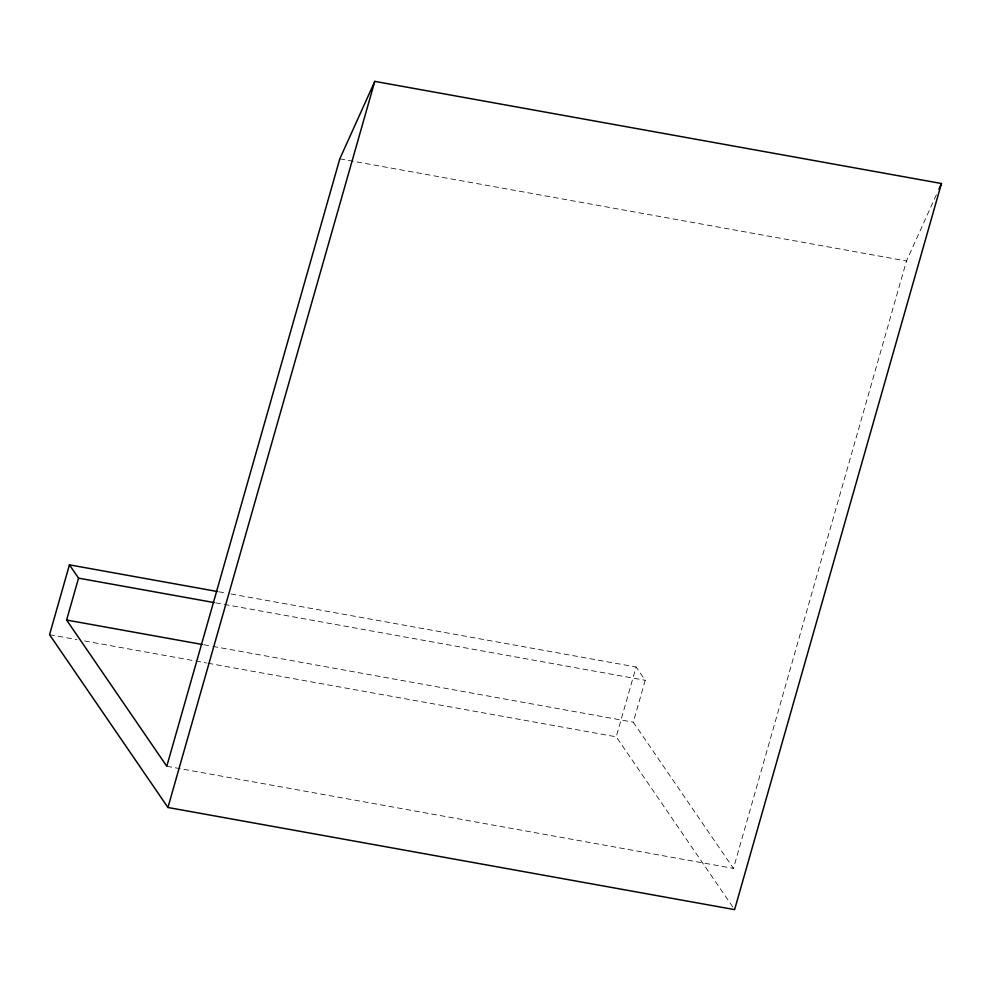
<?xml version="1.0" encoding="UTF-8"?>
<svg xmlns="http://www.w3.org/2000/svg" width="991" height="991" viewBox="0 0 991 991"><rect width="100%" height="100%" fill="white"/><g stroke="black" fill="none" stroke-linecap="round" stroke-linejoin="round"><path stroke-width="0.74" stroke-dasharray="4.96 3.72" d="M732.869 907.087L616.216 736.808L636.111 666.993L227.868 593.411M936.359 194.781L906.492 260.98L733.451 868.413L633.286 722.179L645.215 680.284L636.111 666.993M339.814 158.845L906.492 260.98M218.726 591.763L226.344 593.126M215.642 602.85L645.215 680.284M203.712 644.745L211.331 646.12M212.854 646.392L633.286 722.179M49.55 634.674L76.964 639.616M84.582 640.979L194.261 660.749M195.784 661.022L206.45 662.954M207.974 663.227L616.216 736.808M166.785 766.266L733.451 868.413"/><path stroke-width="1.49" d="M69.444 564.845L49.55 634.674L167.937 807.492L734.604 909.627L941.45 183.508L374.784 81.373L339.814 158.845L166.785 766.266L66.608 620.032L78.549 578.149L69.444 564.845L217.202 591.478M167.937 807.492L374.784 81.373M938.911 189.145L941.45 183.508M78.549 578.149L214.118 602.578M66.608 620.032L202.189 644.472"/></g></svg>
